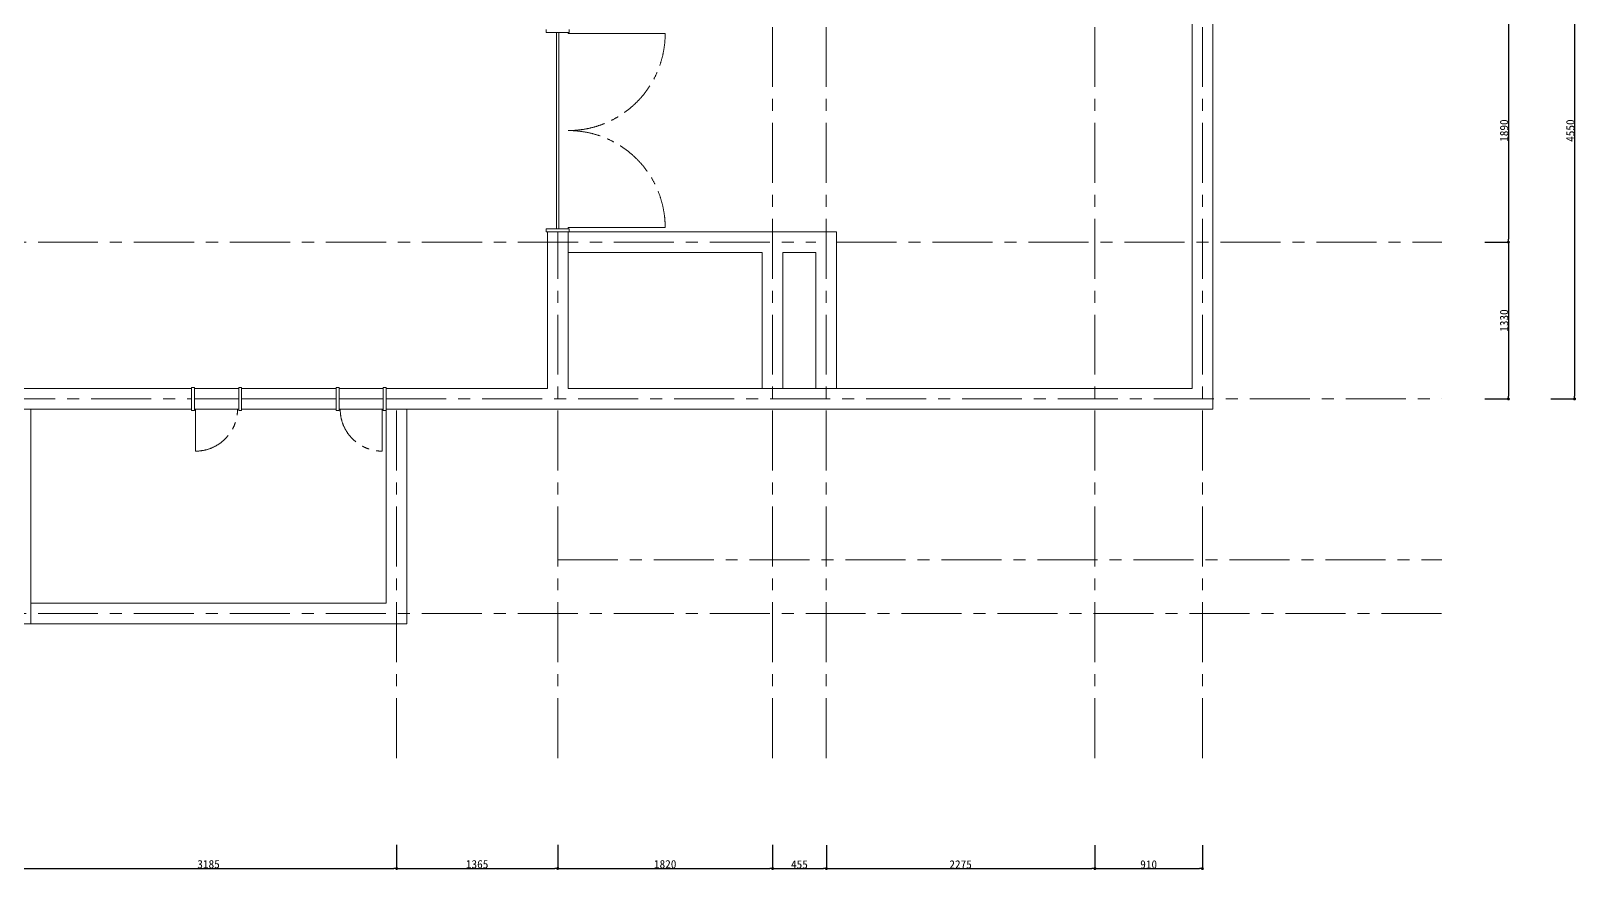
# Model space of a CAD drawing. Header units: millimetres. Extents: x -63086 to 144078, y -129912 to 13382.
# Drawn here: x 54418 to 67507, y -5255 to 1859 of the extents above; entities that cross this region are included whole.
import ezdxf

# ---------------------------------------------------------------- set-up
doc = ezdxf.new("R2010")
doc.units = ezdxf.units.MM
doc.linetypes.add('CENTERX2', pattern=[101.6, 63.5, -12.7, 12.7, -12.7])
doc.layers.get('0').update_dxf_attribs({"lineweight": 0})
for name, color, linetype, lineweight in [('001壁芯', 7, 'CENTERX2', 0), ('002寸法', 7, 'Continuous', 0), ('003壁', 7, 'Continuous', 9), ('004建具', 7, 'Continuous', 9), ('097家具', 7, 'Continuous', 0)]:
    doc.layers.add(name, color=color, linetype=linetype, lineweight=lineweight)
doc.styles.get("Standard").update_dxf_attribs({"font": 'MS Mincho.ttf'})
doc.dimstyles.new('寸法', dxfattribs={"dimtxt": 70, "dimasz": 25, "dimexe": 1.5, "dimexo": 200, "dimtad": 1, "dimdec": 0, "dimtxsty": 'Standard', "dimblk": 'DOT', "dimcen": 2.5, "dimadec": 0, "dimazin": 0, "dimtfac": 1, "dimtdec": 0, "dimtmove": 0, "dimatfit": 3, "dimfxl": 200, "dimfxlon": 1, "dimarcsym": 0})

# ---------------------------------------------------------------- blocks, each defined once
blk = doc.blocks.new('_Dot')
at = {"color": 0, "linetype": 'ByBlock', "lineweight": -2}
blk.add_line((-0.5, 0), (-1, 0), dxfattribs=at)
at = {"color": 0, "linetype": 'ByBlock', "const_width": 0.5}
blk.add_lwpolyline([(-0.25, 0, 1), (0.25, 0, 1)], format="xyb", close=True, dxfattribs=at)
blk = doc.blocks.new('*D202')
at = {"layer": '002寸法', "color": 0, "lineweight": -2, "transparency": 16777216}
for p, q in [((67294, 3289), (67496, 3289)), ((67494, 3264), (67494, -1236)), ((67294, -1261), (67496, -1261))]:
    blk.add_line(p, q, dxfattribs=at)
at = {"layer": 'Defpoints', "color": 0, "transparency": 16777216}
for p in [(66929, 3289), (66929, -1261), (67494, -1261)]:
    blk.add_point(p, dxfattribs=at)
at = {"layer": '002寸法', "color": 0, "lineweight": -2, "transparency": 16777216, "xscale": 25, "yscale": 25, "zscale": 25}
for p, rotation in [((67494, 3289), 90), ((67494, -1261), 270)]:
    blk.add_blockref('_Dot', p, dxfattribs=dict(at, rotation=rotation))
at = {"layer": '002寸法', "color": 0, "transparency": 16777216, "insert": (67458, 1014), "char_height": 70, "attachment_point": 5, "rotation": 90}
blk.add_mtext('4550', dxfattribs=at)
blk = doc.blocks.new('*D217')
at = {"layer": '002寸法', "color": 0, "lineweight": -2, "transparency": 16777216}
for p, q in [((57516, -5041), (57516, -5242)), ((58881, -5041), (58881, -5242)), ((57541, -5241), (58856, -5241))]:
    blk.add_line(p, q, dxfattribs=at)
at = {"layer": 'Defpoints', "color": 0, "transparency": 16777216}
for p in [(57516, -4306), (58881, -4306), (58881, -5241)]:
    blk.add_point(p, dxfattribs=at)
at = {"layer": '002寸法', "color": 0, "lineweight": -2, "transparency": 16777216, "xscale": 25, "yscale": 25, "zscale": 25, "rotation": 180}
blk.add_blockref('_Dot', (57516, -5241), dxfattribs=at)
at = {"layer": '002寸法', "color": 0, "lineweight": -2, "transparency": 16777216, "xscale": 25, "yscale": 25, "zscale": 25}
blk.add_blockref('_Dot', (58881, -5241), dxfattribs=at)
at = {"layer": '002寸法', "color": 0, "transparency": 16777216, "insert": (58198, -5205), "char_height": 70, "attachment_point": 5}
blk.add_mtext('1365', dxfattribs=at)
blk = doc.blocks.new('*D218')
at = {"layer": '002寸法', "color": 0, "lineweight": -2, "transparency": 16777216}
for p, q in [((58881, -5041), (58881, -5242)), ((60701, -5041), (60701, -5242)), ((58906, -5241), (60676, -5241))]:
    blk.add_line(p, q, dxfattribs=at)
at = {"layer": 'Defpoints', "color": 0, "transparency": 16777216}
for p in [(58881, -4306), (60701, -4306), (60701, -5241)]:
    blk.add_point(p, dxfattribs=at)
at = {"layer": '002寸法', "color": 0, "lineweight": -2, "transparency": 16777216, "xscale": 25, "yscale": 25, "zscale": 25, "rotation": 180}
blk.add_blockref('_Dot', (58881, -5241), dxfattribs=at)
at = {"layer": '002寸法', "color": 0, "lineweight": -2, "transparency": 16777216, "xscale": 25, "yscale": 25, "zscale": 25}
blk.add_blockref('_Dot', (60701, -5241), dxfattribs=at)
at = {"layer": '002寸法', "color": 0, "transparency": 16777216, "insert": (59791, -5205), "char_height": 70, "attachment_point": 5}
blk.add_mtext('1820', dxfattribs=at)
blk = doc.blocks.new('*D219')
at = {"layer": '002寸法', "color": 0, "lineweight": -2, "transparency": 16777216}
for p, q in [((60701, -5042), (60701, -5244)), ((61156, -5042), (61156, -5244)), ((60726, -5242), (61131, -5242))]:
    blk.add_line(p, q, dxfattribs=at)
at = {"layer": 'Defpoints', "color": 0, "transparency": 16777216}
for p in [(60701, -4306), (61156, -4306), (61156, -5242)]:
    blk.add_point(p, dxfattribs=at)
at = {"layer": '002寸法', "color": 0, "lineweight": -2, "transparency": 16777216, "xscale": 25, "yscale": 25, "zscale": 25, "rotation": 180}
blk.add_blockref('_Dot', (60701, -5242), dxfattribs=at)
at = {"layer": '002寸法', "color": 0, "lineweight": -2, "transparency": 16777216, "xscale": 25, "yscale": 25, "zscale": 25}
blk.add_blockref('_Dot', (61156, -5242), dxfattribs=at)
at = {"layer": '002寸法', "color": 0, "transparency": 16777216, "insert": (60928, -5207), "char_height": 70, "attachment_point": 5}
blk.add_mtext('455', dxfattribs=at)
blk = doc.blocks.new('*D221')
at = {"layer": '002寸法', "color": 0, "lineweight": -2, "transparency": 16777216}
for p, q in [((54331, -5041), (54331, -5242)), ((57516, -5041), (57516, -5242)), ((54356, -5241), (57491, -5241))]:
    blk.add_line(p, q, dxfattribs=at)
at = {"layer": 'Defpoints', "color": 0, "transparency": 16777216}
for p in [(54331, -4306), (57516, -4306), (57516, -5241)]:
    blk.add_point(p, dxfattribs=at)
at = {"layer": '002寸法', "color": 0, "lineweight": -2, "transparency": 16777216, "xscale": 25, "yscale": 25, "zscale": 25, "rotation": 180}
blk.add_blockref('_Dot', (54331, -5241), dxfattribs=at)
at = {"layer": '002寸法', "color": 0, "lineweight": -2, "transparency": 16777216, "xscale": 25, "yscale": 25, "zscale": 25}
blk.add_blockref('_Dot', (57516, -5241), dxfattribs=at)
at = {"layer": '002寸法', "color": 0, "transparency": 16777216, "insert": (55923, -5205), "char_height": 70, "attachment_point": 5}
blk.add_mtext('3185', dxfattribs=at)
blk = doc.blocks.new('*D222')
at = {"layer": '002寸法', "color": 0, "lineweight": -2, "transparency": 16777216}
for p, q in [((61156, -5042), (61156, -5244)), ((63431, -5042), (63431, -5244)), ((61181, -5242), (63406, -5242))]:
    blk.add_line(p, q, dxfattribs=at)
at = {"layer": 'Defpoints', "color": 0, "transparency": 16777216}
for p in [(61156, -4306), (63431, -4306), (63431, -5242)]:
    blk.add_point(p, dxfattribs=at)
at = {"layer": '002寸法', "color": 0, "lineweight": -2, "transparency": 16777216, "xscale": 25, "yscale": 25, "zscale": 25, "rotation": 180}
blk.add_blockref('_Dot', (61156, -5242), dxfattribs=at)
at = {"layer": '002寸法', "color": 0, "lineweight": -2, "transparency": 16777216, "xscale": 25, "yscale": 25, "zscale": 25}
blk.add_blockref('_Dot', (63431, -5242), dxfattribs=at)
at = {"layer": '002寸法', "color": 0, "transparency": 16777216, "insert": (62293, -5207), "char_height": 70, "attachment_point": 5}
blk.add_mtext('2275', dxfattribs=at)
blk = doc.blocks.new('*D223')
at = {"layer": '002寸法', "color": 0, "lineweight": -2, "transparency": 16777216}
for p, q in [((63431, -5042), (63431, -5244)), ((64341, -5042), (64341, -5244)), ((63456, -5242), (64316, -5242))]:
    blk.add_line(p, q, dxfattribs=at)
at = {"layer": 'Defpoints', "color": 0, "transparency": 16777216}
for p in [(63431, -4306), (64341, -4306), (64341, -5242)]:
    blk.add_point(p, dxfattribs=at)
at = {"layer": '002寸法', "color": 0, "lineweight": -2, "transparency": 16777216, "xscale": 25, "yscale": 25, "zscale": 25, "rotation": 180}
blk.add_blockref('_Dot', (63431, -5242), dxfattribs=at)
at = {"layer": '002寸法', "color": 0, "lineweight": -2, "transparency": 16777216, "xscale": 25, "yscale": 25, "zscale": 25}
blk.add_blockref('_Dot', (64341, -5242), dxfattribs=at)
at = {"layer": '002寸法', "color": 0, "transparency": 16777216, "insert": (63886, -5207), "char_height": 70, "attachment_point": 5}
blk.add_mtext('910', dxfattribs=at)
blk = doc.blocks.new('*D225')
at = {"layer": '002寸法', "color": 0, "lineweight": -2, "transparency": 16777216}
for p, q in [((66733, 1959), (66934, 1959)), ((66933, 1934), (66933, 94)), ((66733, 69), (66934, 69))]:
    blk.add_line(p, q, dxfattribs=at)
at = {"layer": 'Defpoints', "color": 0, "transparency": 16777216}
for p in [(66370, 1959), (66370, 69), (66933, 69)]:
    blk.add_point(p, dxfattribs=at)
at = {"layer": '002寸法', "color": 0, "lineweight": -2, "transparency": 16777216, "xscale": 25, "yscale": 25, "zscale": 25}
for p, rotation in [((66933, 1959), 90), ((66933, 69), 270)]:
    blk.add_blockref('_Dot', p, dxfattribs=dict(at, rotation=rotation))
at = {"layer": '002寸法', "color": 0, "transparency": 16777216, "insert": (66897, 1014), "char_height": 70, "attachment_point": 5, "rotation": 90}
blk.add_mtext('1890', dxfattribs=at)
blk = doc.blocks.new('*D226')
at = {"layer": '002寸法', "color": 0, "lineweight": -2, "transparency": 16777216}
for p, q in [((66733, 69), (66934, 69)), ((66933, 44), (66933, -1236)), ((66733, -1261), (66934, -1261))]:
    blk.add_line(p, q, dxfattribs=at)
at = {"layer": 'Defpoints', "color": 0, "transparency": 16777216}
for p in [(66370, 69), (66370, -1261), (66933, -1261)]:
    blk.add_point(p, dxfattribs=at)
at = {"layer": '002寸法', "color": 0, "lineweight": -2, "transparency": 16777216, "xscale": 25, "yscale": 25, "zscale": 25}
for p, rotation in [((66933, 69), 90), ((66933, -1261), 270)]:
    blk.add_blockref('_Dot', p, dxfattribs=dict(at, rotation=rotation))
at = {"layer": '002寸法', "color": 0, "transparency": 16777216, "insert": (66897, -596), "char_height": 70, "attachment_point": 5, "rotation": 90}
blk.add_mtext('1330', dxfattribs=at)

msp = doc.modelspace()

# ---------------------------------------------------------------- linework, layer by layer
at = {"layer": '001壁芯', "ltscale": 8}
for p, q in [((61155.7448, -4305.5057), (61155.7448, 12115.3398)), ((64340.7448, -4305.5057), (64340.7448, 12115.3398)), ((64340.7448, -4305.5057), (64340.7448, 12115.3398)), ((64340.7448, -4305.5057), (64340.7448, 12115.3398)), ((63430.7448, -4305.5057), (63430.7448, 4286.9193)), ((60700.7448, -4305.5057), (60700.7448, 1959.4193)), ((58880.7448, -4305.5057), (58880.7448, 156.9193)), ((48788.821, 69.4193), (61068.2448, 69.4193)), ((55293.2448, 69.4193), (61068.2448, 69.4193)), ((61243.2448, 69.4193), (66369.5065, 69.4193)), ((61243.2448, 69.4193), (66369.5065, 69.4193)), ((53303.2448, -1260.5807), (55778.2448, -1260.5807)), ((53303.2448, -1260.5807), (55778.2448, -1260.5807)), ((55803.2448, -1260.5807), (56178.2448, -1260.5807)), ((55803.2448, -1260.5807), (56178.2448, -1260.5807)), ((56203.2448, -1260.5807), (57003.2448, -1260.5807)), ((56203.2448, -1260.5807), (57003.2448, -1260.5807)), ((57028.2448, -1260.5807), (57403.2448, -1260.5807)), ((57028.2448, -1260.5807), (57403.2448, -1260.5807)), ((57428.2448, -1260.5807), (61788.821, -1260.5807)), ((57428.2448, -1260.5807), (66369.5065, -1260.5807)), ((57515.7448, -4305.5057), (57515.7448, -1348.0807)), ((58880.7448, -2625.5807), (61788.821, -2625.5807)), ((58880.7448, -2625.5807), (66369.5065, -2625.5807)), ((48788.821, -3080.5807), (61788.821, -3080.5807)), ((48788.821, -3080.5807), (66369.5065, -3080.5807))]:
    msp.add_line(p, q, dxfattribs=at)
at = {"layer": '003壁', "ltscale": 10}
for p, q in [((64428.2448, -1348.0807), (64428.2448, 3376.9193)), ((64253.2448, -1173.0807), (64253.2448, 3201.9193)), ((58968.2448, 1836.9193), (58968.2448, 1846.9193)), ((58968.2448, 1846.9193), (58968.2448, 1836.9193)), ((58793.2448, -1173.0807), (58793.2448, 156.9193)), ((58968.2448, 191.9193), (58968.2448, 181.9193)), ((58968.2448, 181.9193), (58968.2448, 191.9193)), ((58968.2448, -1173.0807), (58968.2448, 156.9193)), ((61243.2448, 156.9193), (58968.2448, 156.9193)), ((58968.2448, 156.9193), (58968.2448, -1173.0807)), ((61243.2448, -1173.0807), (61243.2448, 156.9193)), ((60613.2448, -18.0807), (58968.2448, -18.0807)), ((60613.2448, -1173.0807), (60613.2448, -18.0807)), ((60788.2448, -1173.0807), (60788.2448, -18.0807)), ((61068.2448, -18.0807), (60788.2448, -18.0807)), ((61068.2448, -1173.0807), (61068.2448, -18.0807)), ((53303.2448, -1173.0807), (55778.2448, -1173.0807)), ((55803.2448, -1173.0807), (56178.2448, -1173.0807)), ((56203.2448, -1173.0807), (57003.2448, -1173.0807)), ((57028.2448, -1173.0807), (57403.2448, -1173.0807)), ((57428.2448, -1173.0807), (58793.2448, -1173.0807)), ((58968.2448, -1173.0807), (64253.2448, -1173.0807)), ((61155.7448, -1173.0807), (61068.2448, -1173.0807)), ((53303.2448, -1348.0807), (55778.2448, -1348.0807)), ((54418.2448, -1348.0807), (54418.2448, -2713.0807)), ((55803.2448, -1348.0807), (56178.2448, -1348.0807)), ((56203.2448, -1348.0807), (57003.2448, -1348.0807)), ((57028.2448, -1348.0807), (57403.2448, -1348.0807)), ((57428.2448, -1348.0807), (57428.2448, -1358.0807)), ((57428.2448, -1348.0807), (64428.2448, -1348.0807)), ((54418.2448, -2713.0807), (54418.2448, -3168.0807)), ((50603.2448, -3168.0807), (54418.2448, -3168.0807))]:
    msp.add_line(p, q, dxfattribs=at)
at = {"layer": '004建具', "linetype": 'CENTERX2', "ltscale": 5}
for p, q in [((58783.2448, 1871.9193), (58783.2448, 1846.9193)), ((58783.2448, 1846.9193), (58793.2448, 1846.9193)), ((58793.2448, 1846.9193), (58968.2448, 1846.9193)), ((58968.2448, 1846.9193), (58978.2448, 1846.9193)), ((58978.2448, 1846.9193), (58978.2448, 1871.9193)), ((58793.2448, 181.9193), (58783.2448, 181.9193)), ((58783.2448, 181.9193), (58783.2448, 156.9193)), ((58783.2448, 156.9193), (58793.2448, 156.9193)), ((58978.2448, 181.9193), (58793.2448, 181.9193)), ((58793.2448, 156.9193), (58968.2448, 156.9193)), ((58968.2448, 156.9193), (58978.2448, 156.9193)), ((58978.2448, 156.9193), (58978.2448, 181.9193)), ((55778.2448, -1173.0807), (55778.2448, -1163.0807)), ((55778.2448, -1163.0807), (55803.2448, -1163.0807)), ((55778.2448, -1358.0807), (55778.2448, -1173.0807)), ((55803.2448, -1163.0807), (55803.2448, -1173.0807)), ((55803.2448, -1173.0807), (55803.2448, -1348.0807)), ((56178.2448, -1173.0807), (56178.2448, -1163.0807)), ((56178.2448, -1163.0807), (56203.2448, -1163.0807)), ((56178.2448, -1358.0807), (56178.2448, -1173.0807)), ((56203.2448, -1163.0807), (56203.2448, -1173.0807)), ((56203.2448, -1173.0807), (56203.2448, -1348.0807)), ((57028.2448, -1163.0807), (57003.2448, -1163.0807)), ((57003.2448, -1163.0807), (57003.2448, -1173.0807)), ((57003.2448, -1173.0807), (57003.2448, -1348.0807)), ((57028.2448, -1173.0807), (57028.2448, -1163.0807)), ((57028.2448, -1358.0807), (57028.2448, -1173.0807)), ((57428.2448, -1163.0807), (57403.2448, -1163.0807)), ((57403.2448, -1163.0807), (57403.2448, -1173.0807)), ((57403.2448, -1173.0807), (57403.2448, -1348.0807)), ((57428.2448, -1173.0807), (57428.2448, -1163.0807)), ((57428.2448, -1358.0807), (57428.2448, -1173.0807)), ((55803.2448, -1358.0807), (55778.2448, -1358.0807)), ((55803.2448, -1348.0807), (55803.2448, -1358.0807)), ((56203.2448, -1358.0807), (56178.2448, -1358.0807)), ((56203.2448, -1348.0807), (56203.2448, -1358.0807)), ((57003.2448, -1348.0807), (57003.2448, -1358.0807)), ((57003.2448, -1358.0807), (57028.2448, -1358.0807)), ((57403.2448, -1348.0807), (57403.2448, -1358.0807)), ((57403.2448, -1358.0807), (57428.2448, -1358.0807))]:
    msp.add_line(p, q, dxfattribs=at)
at = {"layer": '004建具', "ltscale": 10}
for p, q in [((57515.7448, -1348.0807), (57428.2448, -1348.0807)), ((57428.2448, -1348.0807), (57428.2448, -2993.0807)), ((57603.2448, -1348.0807), (57603.2448, -3168.0807)), ((54418.2448, -2993.0807), (57428.2448, -2993.0807)), ((54418.2448, -3168.0807), (57603.2448, -3168.0807))]:
    msp.add_line(p, q, dxfattribs=at)
at = {"layer": '004建具', "linetype": 'CENTERX2', "ltscale": 5}
for centre, radius, start, end in [((58968.2448, 1836.9193), 822.5, 270, 0), ((58968.2448, 191.9193), 822.5, 0, 90), ((55813.2448, -1348.0807), 355, 270, 0), ((57393.2448, -1348.0807), 355, 180, 270)]:
    msp.add_arc(centre, radius, start, end, dxfattribs=at)
at = {"layer": '097家具', "ltscale": 10}
for p, q in [((58870.7448, 1846.9193), (58870.7448, 181.9193)), ((58890.7448, 1846.9193), (58890.7448, 181.9193)), ((58968.2448, 1846.9193), (58968.2448, 1836.9193)), ((58968.2448, 1836.9193), (59227.5769, 1836.9193)), ((58968.2448, 1836.9193), (59790.7448, 1836.9193)), ((58968.2448, 181.9193), (58968.2448, 191.9193)), ((58968.2448, 191.9193), (59790.7448, 191.9193)), ((57003.2448, -1260.5807), (56603.2448, -1260.5807)), ((55813.2448, -1348.0807), (55813.2448, -1703.0807)), ((57028.2448, -1348.0807), (57038.2448, -1348.0807)), ((57403.2448, -1348.0807), (57393.2448, -1348.0807)), ((57393.2448, -1348.0807), (57393.2448, -1703.0807))]:
    msp.add_line(p, q, dxfattribs=at)

# ---------------------------------------------------------------- dimensions: what is measured, and where the dimension line sits
at = {"layer": '002寸法'}
for base, p1, p2, picture, middle in [((67494.0824, -1261.481), (66929.2654, 3288.519), (66929.2654, -1261.481), '*D202', (67458.4574, 1013.519)), ((66932.8234, 69.4193), (66369.5065, 1959.4193), (66369.5065, 69.4193), '*D225', (66897.1984, 1014.4193)), ((66932.8234, -1260.5807), (66369.5065, 69.4193), (66369.5065, -1260.5807), '*D226', (66897.1984, -595.5807))]:
    dim = msp.add_linear_dim(base=base, p1=p1, p2=p2, angle=90, dimstyle='寸法', override={"dimtmove": 1}, dxfattribs=at)
    dim.commit()
    dim.dimension.update_dxf_attribs({"geometry": picture, "text_midpoint": middle})
for base, p1, p2, picture, middle in [((57515.7448, -5240.9299), (54330.7448, -4305.5057), (57515.7448, -4305.5057), '*D221', (55923.2448, -5205.3049)), ((58880.7448, -5240.9299), (57515.7448, -4305.5057), (58880.7448, -4305.5057), '*D217', (58198.2448, -5205.3049)), ((60700.7448, -5240.9299), (58880.7448, -4305.5057), (60700.7448, -4305.5057), '*D218', (59790.7448, -5205.3049)), ((61155.7448, -5242.4299), (60700.7448, -4305.5057), (61155.7448, -4305.5057), '*D219', (60928.2448, -5206.8049)), ((63430.7448, -5242.4299), (61155.7448, -4305.5057), (63430.7448, -4305.5057), '*D222', (62293.2448, -5206.8049)), ((64340.7448, -5242.4299), (63430.7448, -4305.5057), (64340.7448, -4305.5057), '*D223', (63885.7448, -5206.8049))]:
    dim = msp.add_linear_dim(base=base, p1=p1, p2=p2, dimstyle='寸法', override={"dimtmove": 1}, dxfattribs=at)
    dim.commit()
    dim.dimension.update_dxf_attribs({"geometry": picture, "text_midpoint": middle})

doc.saveas('drawing.dxf')
